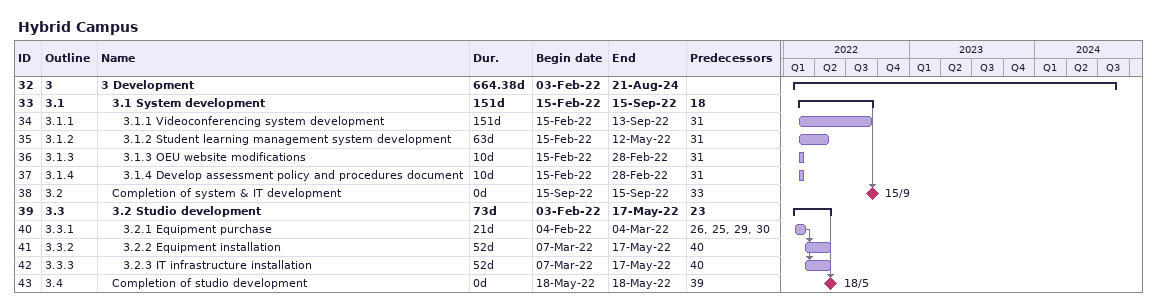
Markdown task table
Hybrid Campus

| ID | WBS | Task | Duration | Start | Finish | Predecessors |
|---|---|---|---|---|---|---|
| 32 | 3 | **3 Development** | 664.38d | 2022-02-03 | 2024-08-21 |  |
| 33 | 3.1 | **3.1 System development** | 151d | 2022-02-15 | 2022-09-15 | 18 |
| 34 | 3.1.1 | 3.1.1 Videoconferencing system development | 151d | 2022-02-15 | 2022-09-13 | 31 |
| 35 | 3.1.2 | 3.1.2 Student learning management system development | 63d | 2022-02-15 | 2022-05-12 | 31 |
| 36 | 3.1.3 | 3.1.3 OEU website modifications | 10d | 2022-02-15 | 2022-02-28 | 31 |
| 37 | 3.1.4 | 3.1.4 Develop assessment policy and procedures document | 10d | 2022-02-15 | 2022-02-28 | 31 |
| 38 | 3.2 | Completion of system & IT development | 0d | 2022-09-15 | 2022-09-15 | 33 |
| 39 | 3.3 | **3.2 Studio development** | 73d | 2022-02-03 | 2022-05-17 | 23 |
| 40 | 3.3.1 | 3.2.1 Equipment purchase | 21d | 2022-02-04 | 2022-03-04 | 26, 25, 29, 30 |
| 41 | 3.3.2 | 3.2.2 Equipment installation | 52d | 2022-03-07 | 2022-05-17 | 40 |
| 42 | 3.3.3 | 3.2.3 IT infrastructure installation | 52d | 2022-03-07 | 2022-05-17 | 40 |
| 43 | 3.4 | Completion of studio development | 0d | 2022-05-18 | 2022-05-18 | 39 |
